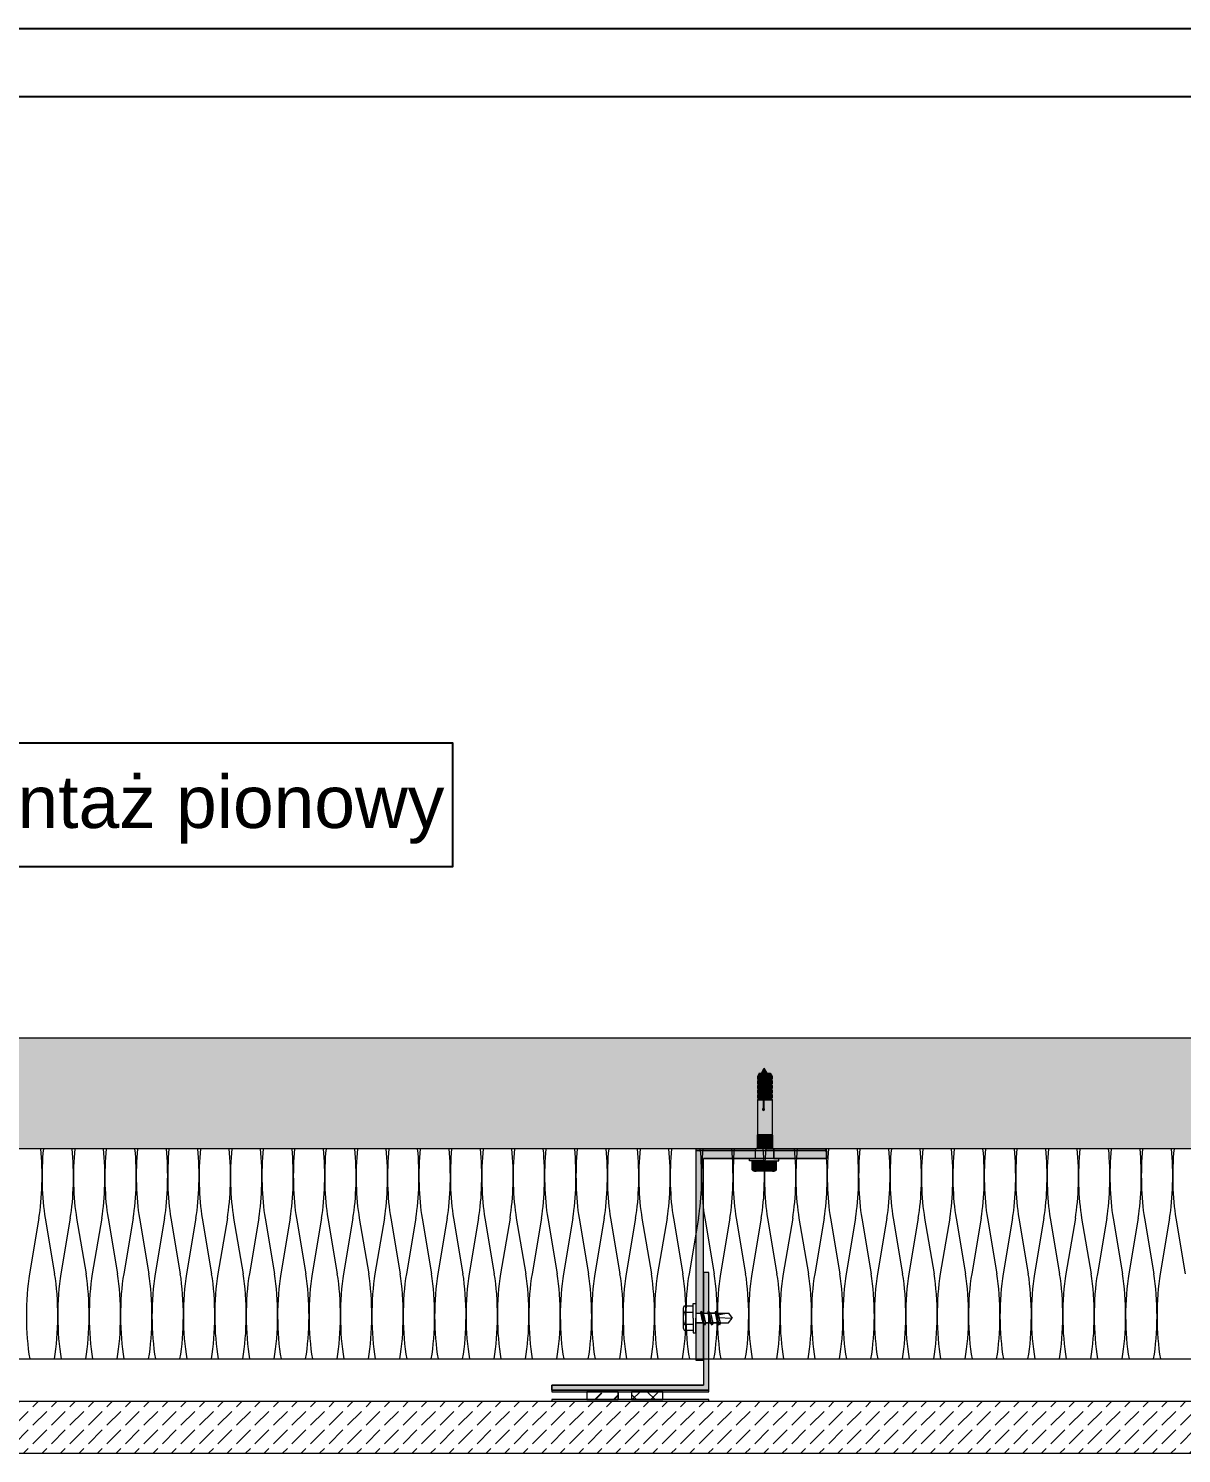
# Model space of a CAD drawing. Extents: x -106882 to -43002, y 22119 to 47619.
# Drawn here: x -69950 to -65544, y 42177 to 47619 of the extents above; entities that cross this region are included whole.
import ezdxf

# ---------------------------------------------------------------- set-up
doc = ezdxf.new("R2010")
doc.units = 0
doc.header["$MEASUREMENT"] = 0
for name, color, linetype, lineweight, true_color in [('2D - Ogólne_Pen_No__2', 7, 'Continuous', 15, 0x7f7f7f), ('2D Drafting - General_Pen_No__141', 7, 'Continuous', 0, 0xe8e8e8), ('2D Drafting - General_Pen_No__2', 7, 'Continuous', 15, 0x7f7f7f), ('2D Drafting - General_Pen_No__5', 7, 'Continuous', 25, 0x40a5ff), ('2D Drafting - General_Pen_No__61', 7, 'Continuous', 20, 0x6a6a6a), ('2D Drafting - General_Pen_No__81', 7, 'Continuous', 20, 0x6a6a6a), ('Annotation - Text_Pen_No__5', 7, 'Continuous', 25, 0x40a5ff)]:
    doc.layers.add(name, color=color, linetype=linetype, lineweight=lineweight, true_color=true_color)
doc.layers.add('2D Drafting - General_Pen_No__101', color=8, linetype='Continuous', lineweight=13)
doc.layers.add('2D Drafting - General_Pen_No__121', color=255, linetype='Continuous', lineweight=0)
doc.styles.add('GENERATED_STYLE_2', font='')
doc.styles.get('GENERATED_STYLE_2').set_extended_font_data('Arial')
pattern_1 = [(45, (0, 0), (-70.71068, 70.71068), [75, -25]), (45, (7e-15, 70.71), (-70.71068, 70.71068), [75, -25])]

# ---------------------------------------------------------------- blocks, each defined once
blk = doc.blocks.new('*X6')
at = {"layer": '2D Drafting - General_Pen_No__61', "linetype": 'Continuous'}
for p, q in [((-69909.8, 43075.7), (-69945.8, 42863.4)), ((-69885.8, 43075.7), (-69849.8, 42863.4)), ((-69789.8, 43075.7), (-69825.8, 42863.4)), ((-69765.8, 43075.7), (-69729.8, 42863.4)), ((-69669.8, 43075.7), (-69705.8, 42863.4)), ((-69645.8, 43075.7), (-69609.8, 42863.4)), ((-69549.8, 43075.7), (-69585.8, 42863.4)), ((-69525.8, 43075.7), (-69489.8, 42863.4)), ((-69429.8, 43075.7), (-69465.8, 42863.4)), ((-69405.8, 43075.7), (-69369.8, 42863.4)), ((-69309.8, 43075.7), (-69345.8, 42863.4)), ((-69285.8, 43075.7), (-69249.8, 42863.4)), ((-69189.8, 43075.7), (-69225.8, 42863.4)), ((-69165.8, 43075.7), (-69129.8, 42863.4)), ((-69069.8, 43075.7), (-69105.8, 42863.4)), ((-69045.8, 43075.7), (-69009.8, 42863.4)), ((-68949.8, 43075.7), (-68985.8, 42863.4)), ((-68925.8, 43075.7), (-68889.8, 42863.4)), ((-68829.8, 43075.7), (-68865.8, 42863.4)), ((-68805.8, 43075.7), (-68769.8, 42863.4)), ((-68709.8, 43075.7), (-68745.8, 42863.4)), ((-68685.8, 43075.7), (-68649.8, 42863.4)), ((-68589.8, 43075.7), (-68625.8, 42863.4)), ((-68565.8, 43075.7), (-68529.8, 42863.4)), ((-68469.8, 43075.7), (-68505.8, 42863.4)), ((-68445.8, 43075.7), (-68409.8, 42863.4)), ((-68349.8, 43075.7), (-68385.8, 42863.4)), ((-68325.8, 43075.7), (-68289.8, 42863.4)), ((-68229.8, 43075.7), (-68265.8, 42863.4)), ((-68205.8, 43075.7), (-68169.8, 42863.4)), ((-68109.8, 43075.7), (-68145.8, 42863.4)), ((-68085.8, 43075.7), (-68049.8, 42863.4)), ((-67989.8, 43075.7), (-68025.8, 42863.4)), ((-67965.8, 43075.7), (-67929.8, 42863.4)), ((-67869.8, 43075.7), (-67905.8, 42863.4)), ((-67845.8, 43075.7), (-67809.8, 42863.4)), ((-67749.8, 43075.7), (-67785.8, 42863.4)), ((-67725.8, 43075.7), (-67689.8, 42863.4)), ((-67629.8, 43075.7), (-67665.8, 42863.4)), ((-67605.8, 43075.7), (-67569.8, 42863.4)), ((-67509.8, 43075.7), (-67545.8, 42863.4)), ((-67485.8, 43075.7), (-67449.8, 42863.4)), ((-67389.8, 43075.7), (-67425.8, 42863.4)), ((-67365.8, 43075.7), (-67329.8, 42863.4)), ((-67269.8, 43075.7), (-67305.8, 42863.4)), ((-67245.8, 43075.7), (-67209.8, 42863.4)), ((-67149.8, 43075.7), (-67185.8, 42863.4)), ((-67125.8, 43075.7), (-67089.8, 42863.4)), ((-67029.8, 43075.7), (-67065.8, 42863.4)), ((-67005.8, 43075.7), (-66969.8, 42863.4)), ((-66909.8, 43075.7), (-66945.8, 42863.4)), ((-66885.8, 43075.7), (-66849.8, 42863.4)), ((-66789.8, 43075.7), (-66825.8, 42863.4)), ((-66765.8, 43075.7), (-66729.8, 42863.4)), ((-66669.8, 43075.7), (-66705.8, 42863.4)), ((-66645.8, 43075.7), (-66609.8, 42863.4)), ((-66549.8, 43075.7), (-66585.8, 42863.4)), ((-66525.8, 43075.7), (-66489.8, 42863.4)), ((-66429.8, 43075.7), (-66465.8, 42863.4)), ((-66405.8, 43075.7), (-66369.8, 42863.4)), ((-66309.8, 43075.7), (-66345.8, 42863.4)), ((-66285.8, 43075.7), (-66249.8, 42863.4)), ((-66189.8, 43075.7), (-66225.8, 42863.4)), ((-66165.8, 43075.7), (-66129.8, 42863.4)), ((-66069.8, 43075.7), (-66105.8, 42863.4)), ((-66045.8, 43075.7), (-66009.8, 42863.4)), ((-65949.8, 43075.7), (-65985.8, 42863.4)), ((-65925.8, 43075.7), (-65889.8, 42863.4)), ((-65829.8, 43075.7), (-65865.8, 42863.4)), ((-65805.8, 43075.7), (-65769.8, 42863.4)), ((-65709.8, 43075.7), (-65745.8, 42863.4)), ((-65685.8, 43075.7), (-65649.8, 42863.4)), ((-65589.8, 43075.7), (-65625.8, 42863.4)), ((-65565.8, 43075.7), (-65529.8, 42863.4))]:
    blk.add_line(p, q, dxfattribs=at)
for centre, start_param, end_param in [((-69957.8, 43235), 4.068888, 5.121655), ((-69837.8, 43235), 1.16153, 2.214297), ((-69837.8, 43235), 4.068888, 5.121655), ((-69717.8, 43235), 1.16153, 2.214297), ((-69717.8, 43235), 4.068888, 5.121655), ((-69597.8, 43235), 1.16153, 2.214297), ((-69597.8, 43235), 4.068888, 5.121655), ((-69477.8, 43235), 1.16153, 2.214297), ((-69477.8, 43235), 4.068888, 5.121655), ((-69357.8, 43235), 1.16153, 2.214297), ((-69357.8, 43235), 4.068888, 5.121655), ((-69237.8, 43235), 1.16153, 2.214297), ((-69237.8, 43235), 4.068888, 5.121655), ((-69117.8, 43235), 1.16153, 2.214297), ((-69117.8, 43235), 4.068888, 5.121655), ((-68997.8, 43235), 1.16153, 2.214297), ((-68997.8, 43235), 4.068888, 5.121655), ((-68877.8, 43235), 1.16153, 2.214297), ((-68877.8, 43235), 4.068888, 5.121655), ((-68757.8, 43235), 1.16153, 2.214297), ((-68757.8, 43235), 4.068888, 5.121655), ((-68637.8, 43235), 1.16153, 2.214297), ((-68637.8, 43235), 4.068888, 5.121655), ((-68517.8, 43235), 1.16153, 2.214297), ((-68517.8, 43235), 4.068888, 5.121655), ((-68397.8, 43235), 1.16153, 2.214297), ((-68397.8, 43235), 4.068888, 5.121655), ((-68277.8, 43235), 1.16153, 2.214297), ((-68277.8, 43235), 4.068888, 5.121655), ((-68157.8, 43235), 1.16153, 2.214297), ((-68157.8, 43235), 4.068888, 5.121655), ((-68037.8, 43235), 1.16153, 2.214297), ((-68037.8, 43235), 4.068888, 5.121655), ((-67917.8, 43235), 1.16153, 2.214297), ((-67917.8, 43235), 4.068888, 5.121655), ((-67797.8, 43235), 1.16153, 2.214297), ((-67797.8, 43235), 4.068888, 5.121655), ((-67677.8, 43235), 1.16153, 2.214297), ((-67677.8, 43235), 4.068888, 5.121655), ((-67557.8, 43235), 1.16153, 2.214297), ((-67557.8, 43235), 4.068888, 5.121655), ((-67437.8, 43235), 1.16153, 2.214297), ((-67437.8, 43235), 4.068888, 5.121655), ((-67317.8, 43235), 1.16153, 2.214297), ((-67317.8, 43235), 4.068888, 5.121655), ((-67197.8, 43235), 1.16153, 2.214297), ((-67197.8, 43235), 4.068888, 5.121655), ((-67077.8, 43235), 1.16153, 2.214297), ((-67077.8, 43235), 4.068888, 5.121655), ((-66957.8, 43235), 1.16153, 2.214297), ((-66957.8, 43235), 4.068888, 5.121655), ((-66837.8, 43235), 1.16153, 2.214297), ((-66837.8, 43235), 4.068888, 5.121655), ((-66717.8, 43235), 1.16153, 2.214297), ((-66717.8, 43235), 4.068888, 5.121655), ((-66597.8, 43235), 1.16153, 2.214297), ((-66597.8, 43235), 4.068888, 5.121655), ((-66477.8, 43235), 1.16153, 2.214297), ((-66477.8, 43235), 4.068888, 5.121655), ((-66357.8, 43235), 1.16153, 2.214297), ((-66357.8, 43235), 4.068888, 5.121655), ((-66237.8, 43235), 1.16153, 2.214297), ((-66237.8, 43235), 4.068888, 5.121655), ((-66117.8, 43235), 1.16153, 2.214297), ((-66117.8, 43235), 4.068888, 5.121655), ((-65997.8, 43235), 1.16153, 2.214297), ((-65997.8, 43235), 4.068888, 5.121655), ((-65877.8, 43235), 1.16153, 2.214297), ((-65877.8, 43235), 4.068888, 5.121655), ((-65757.8, 43235), 1.16153, 2.214297), ((-65757.8, 43235), 4.068888, 5.121655), ((-65637.8, 43235), 1.16153, 2.214297), ((-65637.8, 43235), 4.068888, 5.121655), ((-65517.8, 43235), 1.16153, 2.214297), ((-69897.8, 42704.2), 0.927295, 2.243652), ((-69897.8, 42704.2), 4.039533, 5.35589), ((-69777.8, 42704.2), 0.927295, 2.243652), ((-69777.8, 42704.2), 4.039533, 5.35589), ((-69657.8, 42704.2), 0.927295, 2.243652), ((-69657.8, 42704.2), 4.039533, 5.35589), ((-69537.8, 42704.2), 0.927295, 2.243652), ((-69537.8, 42704.2), 4.039533, 5.35589), ((-69417.8, 42704.2), 0.927295, 2.243652), ((-69417.8, 42704.2), 4.039533, 5.35589), ((-69297.8, 42704.2), 0.927295, 2.243652), ((-69297.8, 42704.2), 4.039533, 5.35589), ((-69177.8, 42704.2), 0.927295, 2.243652), ((-69177.8, 42704.2), 4.039533, 5.35589), ((-69057.8, 42704.2), 0.927295, 2.243652), ((-69057.8, 42704.2), 4.039533, 5.35589), ((-68937.8, 42704.2), 0.927295, 2.243652), ((-68937.8, 42704.2), 4.039533, 5.35589), ((-68817.8, 42704.2), 0.927295, 2.243652), ((-68817.8, 42704.2), 4.039533, 5.35589), ((-68697.8, 42704.2), 0.927295, 2.243652), ((-68697.8, 42704.2), 4.039533, 5.35589), ((-68577.8, 42704.2), 0.927295, 2.243652), ((-68577.8, 42704.2), 4.039533, 5.35589), ((-68457.8, 42704.2), 0.927295, 2.243652), ((-68457.8, 42704.2), 4.039533, 5.35589), ((-68337.8, 42704.2), 0.927295, 2.243652), ((-68337.8, 42704.2), 4.039533, 5.35589), ((-68217.8, 42704.2), 0.927295, 2.243652), ((-68217.8, 42704.2), 4.039533, 5.35589), ((-68097.8, 42704.2), 0.927295, 2.243652), ((-68097.8, 42704.2), 4.039533, 5.35589), ((-67977.8, 42704.2), 0.927295, 2.243652), ((-67977.8, 42704.2), 4.039533, 5.35589), ((-67857.8, 42704.2), 0.927295, 2.243652), ((-67857.8, 42704.2), 4.039533, 5.35589), ((-67737.8, 42704.2), 0.927295, 2.243652), ((-67737.8, 42704.2), 4.039533, 5.35589), ((-67617.8, 42704.2), 0.927295, 2.243652), ((-67617.8, 42704.2), 4.039533, 5.35589), ((-67497.8, 42704.2), 0.927295, 2.243652), ((-67497.8, 42704.2), 4.039533, 5.35589), ((-67377.8, 42704.2), 0.927295, 2.243652), ((-67377.8, 42704.2), 4.039533, 5.35589), ((-67257.8, 42704.2), 0.927295, 2.243652), ((-67257.8, 42704.2), 4.039533, 5.35589), ((-67137.8, 42704.2), 0.927295, 2.243652), ((-67137.8, 42704.2), 4.039533, 5.35589), ((-67017.8, 42704.2), 0.927295, 2.243652), ((-67017.8, 42704.2), 4.039533, 5.35589), ((-66897.8, 42704.2), 0.927295, 2.243652), ((-66897.8, 42704.2), 4.039533, 5.35589), ((-66777.8, 42704.2), 0.927295, 2.243652), ((-66777.8, 42704.2), 4.039533, 5.35589), ((-66657.8, 42704.2), 0.927295, 2.243652), ((-66657.8, 42704.2), 4.039533, 5.35589), ((-66537.8, 42704.2), 0.927295, 2.243652), ((-66537.8, 42704.2), 4.039533, 5.35589), ((-66417.8, 42704.2), 0.927295, 2.243652), ((-66417.8, 42704.2), 4.039533, 5.35589), ((-66297.8, 42704.2), 0.927295, 2.243652), ((-66297.8, 42704.2), 4.039533, 5.35589), ((-66177.8, 42704.2), 0.927295, 2.243652), ((-66177.8, 42704.2), 4.039533, 5.35589), ((-66057.8, 42704.2), 0.927295, 2.243652), ((-66057.8, 42704.2), 4.039533, 5.35589), ((-65937.8, 42704.2), 0.927295, 2.243652), ((-65937.8, 42704.2), 4.039533, 5.35589), ((-65817.8, 42704.2), 0.927295, 2.243652), ((-65817.8, 42704.2), 4.039533, 5.35589), ((-65697.8, 42704.2), 0.927295, 2.243652), ((-65697.8, 42704.2), 4.039533, 5.35589), ((-65577.8, 42704.2), 0.927295, 2.243652)]:
    blk.add_ellipse(centre, major_axis=(0, 265.4), ratio=0.226067, start_param=start_param, end_param=end_param, dxfattribs=at)
blk = doc.blocks.new('Fill_3')
at = {"layer": '2D Drafting - General_Pen_No__2', "linetype": 'Continuous'}
for p, q in [((-55487, 43340.6), (-72519, 43340.6)), ((-72519, 42538.8), (-55487, 42538.8))]:
    blk.add_line(p, q, dxfattribs=at)
at = {"layer": '2D Drafting - General_Pen_No__61', "linetype": 'Continuous'}
blk.add_blockref('*X6', (0, 0), dxfattribs=at)

msp = doc.modelspace()

# ---------------------------------------------------------------- hatches: boundary and pattern name
at = {"layer": '2D Drafting - General_Pen_No__101', "linetype": 'Continuous'}
for points in [[(-67950.38, 42418.76), (-67950.38, 42412.97), (-67350.38, 42412.97), (-67350.38, 42418.76)], [(-67950.38, 42382.97), (-67950.38, 42377.18), (-67350.38, 42377.18), (-67350.38, 42382.97)]]:
    msp.add_hatch(color=256, dxfattribs=at).paths.add_polyline_path(points, flags=0)
at = {"layer": '2D Drafting - General_Pen_No__121', "linetype": 'Continuous'}
for points in [[(-67138.21, 43648.36), (-67127.4, 43629.63), (-67149.02, 43629.63)], [(-67141.58, 43629.63), (-67148.73, 43617.25), (-67164.64, 43617.25), (-67157.49, 43629.63)], [(-67148.73, 43606.89), (-67164.64, 43606.89), (-67164.64, 43617.25), (-67148.73, 43617.25)], [(-67161.68, 43606.89), (-67148.73, 43606.89), (-67142.99, 43599.45), (-67164.64, 43599.45), (-67161.68, 43603.2)], [(-67164.64, 43599.45), (-67142.99, 43599.45), (-67142.99, 43589.1), (-67164.64, 43589.1)], [(-67161.68, 43589.1), (-67142.99, 43589.1), (-67148.73, 43581.66), (-67164.64, 43581.66), (-67161.68, 43585.4)], [(-67138.63, 43629.63), (-67145.77, 43617.25), (-67148.73, 43617.25), (-67141.58, 43629.63)], [(-67148.73, 43606.89), (-67148.73, 43617.25), (-67145.77, 43617.25), (-67145.77, 43606.89)], [(-67142.99, 43599.45), (-67148.73, 43606.89), (-67145.77, 43606.89), (-67140.03, 43599.45)], [(-67140.03, 43589.1), (-67145.77, 43581.66), (-67148.73, 43581.66), (-67142.99, 43589.1)], [(-67115.44, 43629.63), (-67108.29, 43617.25), (-67145.77, 43617.25), (-67138.63, 43629.63)], [(-67108.29, 43606.89), (-67145.77, 43606.89), (-67145.77, 43617.25), (-67108.29, 43617.25)], [(-67111.25, 43606.89), (-67111.25, 43603.2), (-67108.29, 43599.45), (-67140.03, 43599.45), (-67145.77, 43606.89)], [(-67111.25, 43589.1), (-67111.25, 43585.4), (-67108.29, 43581.66), (-67145.77, 43581.66), (-67140.03, 43589.1)], [(-67142.99, 43589.1), (-67142.99, 43599.45), (-67140.03, 43599.45), (-67140.03, 43589.1)], [(-67108.29, 43599.45), (-67108.29, 43589.1), (-67140.03, 43589.1), (-67140.03, 43599.45)], [(-67164.64, 43581.66), (-67148.73, 43581.66), (-67148.73, 43571.3), (-67164.64, 43571.3)], [(-67142.99, 43563.86), (-67164.64, 43563.86), (-67161.68, 43567.6), (-67161.68, 43571.3), (-67148.73, 43571.3)], [(-67164.64, 43563.86), (-67142.99, 43563.86), (-67142.99, 43553.5), (-67164.64, 43553.5)], [(-67161.68, 43553.5), (-67142.99, 43553.5), (-67148.73, 43546.06), (-67164.64, 43546.06), (-67161.68, 43549.81)], [(-67164.64, 43546.06), (-67148.73, 43546.06), (-67148.73, 43535.71), (-67164.64, 43535.71)], [(-67161.68, 43535.71), (-67148.73, 43535.71), (-67142.99, 43528.27), (-67164.64, 43528.27), (-67161.68, 43532.01)], [(-67145.77, 43581.66), (-67145.77, 43571.3), (-67148.73, 43571.3), (-67148.73, 43581.66)], [(-67145.77, 43571.3), (-67140.03, 43563.86), (-67142.99, 43563.86), (-67148.73, 43571.3)], [(-67140.03, 43553.5), (-67145.77, 43546.06), (-67148.73, 43546.06), (-67142.99, 43553.5)], [(-67148.73, 43535.71), (-67148.73, 43546.06), (-67145.77, 43546.06), (-67145.77, 43535.71)], [(-67142.99, 43528.27), (-67148.73, 43535.71), (-67145.77, 43535.71), (-67140.03, 43528.27)], [(-67108.29, 43581.66), (-67108.29, 43571.3), (-67145.77, 43571.3), (-67145.77, 43581.66)], [(-67111.25, 43571.3), (-67111.25, 43567.6), (-67108.29, 43563.86), (-67140.03, 43563.86), (-67145.77, 43571.3)], [(-67111.25, 43553.5), (-67111.25, 43549.81), (-67108.29, 43546.06), (-67145.77, 43546.06), (-67140.03, 43553.5)], [(-67108.29, 43535.71), (-67145.77, 43535.71), (-67145.77, 43546.06), (-67108.29, 43546.06)], [(-67111.25, 43535.71), (-67111.25, 43532.01), (-67108.29, 43528.27), (-67140.03, 43528.27), (-67145.77, 43535.71)], [(-67142.99, 43553.5), (-67142.99, 43563.86), (-67140.03, 43563.86), (-67140.03, 43553.5)], [(-67108.29, 43553.5), (-67140.03, 43553.5), (-67140.03, 43563.86), (-67108.29, 43563.86)], [(-67108.29, 43393.85), (-67164.64, 43393.85), (-67164.64, 43528.27), (-67142.99, 43528.27), (-67142.99, 43494.96, 5.4750432), (-67140.03, 43494.96), (-67140.03, 43528.27), (-67108.29, 43528.27)], [(-67140.03, 43528.27), (-67140.03, 43494.96, -5.4750432), (-67142.99, 43494.96), (-67142.99, 43528.27)], [(-67107.04, 43392.6), (-67165.89, 43392.6), (-67164.64, 43393.85), (-67108.29, 43393.85)], [(-67107.04, 43342.86), (-67165.89, 43342.86), (-67165.89, 43392.6), (-67107.04, 43392.6)], [(-67101.73, 43337.27), (-67171.3, 43337.27), (-67171.3, 43337.45), (-67165.89, 43342.86), (-67107.14, 43342.86), (-67101.73, 43337.45)], [(-67101.73, 43333.76), (-67134.43, 43333.76), (-67171.3, 43333.76), (-67171.3, 43337.27), (-67101.73, 43337.27)], [(-67101.63, 43303.76), (-67138.31, 43303.76), (-67171.3, 43303.76), (-67171.3, 43333.76), (-67135.38, 43333.76), (-67101.63, 43333.76)], [(-67101.63, 43333.76), (-67101.63, 43303.76), (-67138.31, 43303.76), (-67171.3, 43303.76), (-67171.3, 43333.76), (-67134.43, 43333.76)], [(-67138.31, 43303.76), (-67082.39, 43303.76), (-67082.39, 43294.44), (-67138.31, 43294.44), (-67194.23, 43294.44), (-67194.23, 43303.76)], [(-67161.22, 43294.44), (-67161.22, 43260.27, -0.4195601), (-67184.52, 43260.27), (-67184.52, 43294.44)], [(-67115.4, 43294.44), (-67115.4, 43260.27, -0.092424), (-67138.31, 43255.99, -0.092424), (-67161.22, 43260.27), (-67161.22, 43294.44), (-67138.31, 43294.44)], [(-67092.1, 43294.44), (-67092.1, 43260.27, -0.4195601), (-67115.4, 43260.27), (-67115.4, 43294.44)], [(-67138.31, 43255.99, 0.092424), (-67115.4, 43260.27, 0.201281), (-67103.75, 43255.38), (-67172.87, 43255.38, 0.201281), (-67161.22, 43260.27, 0.092424)]]:
    msp.add_hatch(color=256, dxfattribs=at).paths.add_polyline_path(points, flags=0)
at = {"layer": '2D Drafting - General_Pen_No__141', "linetype": 'Continuous'}
for points in [[(-67370.38, 42712.88), (-67370.38, 43303.76), (-67194.23, 43303.76), (-67171.3, 43303.76), (-67171.3, 43333.76), (-67400.38, 43333.76), (-67400.38, 42750.16), (-67400.38, 42712.88), (-67381.85, 42712.88), (-67379.65, 42721.08), (-67371.45, 42712.88)], [(-67370.38, 42712.88), (-67370.38, 43303.76), (-67194.23, 43303.76), (-67171.3, 43303.76), (-67171.3, 43333.76), (-67400.38, 43333.76), (-67400.38, 42750.16), (-67400.38, 42712.88), (-67381.85, 42712.88), (-67379.65, 42721.08), (-67371.45, 42712.88)], [(-66900.38, 43333.76), (-67101.63, 43333.76), (-67101.63, 43303.76), (-66900.38, 43303.76)], [(-67350.38, 42868.76), (-67370.38, 42868.76), (-67370.38, 42712.88), (-67354.01, 42712.88), (-67351.81, 42721.08), (-67350.38, 42719.65)], [(-67350.38, 42418.76), (-67350.38, 42675.6), (-67361.46, 42675.6), (-67365.27, 42667.4), (-67370.38, 42673.76), (-67370.38, 42533.76), (-67370.38, 42438.76), (-67950.38, 42438.76), (-67950.38, 42418.76)], [(-67400.38, 42533.76), (-67370.38, 42533.76), (-67370.38, 42673.76), (-67371.86, 42675.6), (-67400.38, 42675.6), (-67400.38, 42638.32)]]:
    msp.add_hatch(color=256, dxfattribs=at).paths.add_polyline_path(points, flags=0)
at = {"layer": '2D Drafting - General_Pen_No__2', "linetype": 'Continuous'}
h = msp.add_hatch(dxfattribs=at)
h.set_pattern_fill('Grid_5x5_Diagonal', color=256, style=0, pattern_type=2)
h.set_pattern_definition([(45, (0, 0), (-35.35534, 35.35534), []), (135, (0, 0), (35.35534, 35.35534), [])])
h.paths.add_polyline_path([(-67646.04, 42412.97), (-67646.04, 42382.97), (-67526.04, 42382.97), (-67526.04, 42412.97)], flags=0)
at = {"layer": '2D Drafting - General_Pen_No__5', "linetype": 'Continuous'}
h = msp.add_hatch(dxfattribs=at)
h.set_pattern_fill('Beton', color=256, style=0, pattern_type=2)
h.set_pattern_definition(pattern_1)
h.paths.add_polyline_path([(-67816.04, 42412.97), (-67816.04, 42382.97), (-67696.04, 42382.97), (-67696.04, 42412.97)], flags=0)
at = {"layer": '2D Drafting - General_Pen_No__81', "linetype": 'Continuous'}
h = msp.add_hatch(dxfattribs=at)
h.set_pattern_fill('Solid___Dashed', color=256, style=0, pattern_type=2)
h.set_pattern_definition([(45, (0, 0), (-70.71068, 70.71068), []), (45, (-35.36, 35.36), (-70.71068, 70.71068), [75, -25])])
h.paths.add_polyline_path([(-72518.98, 43340.6), (-72518.98, 43764.66), (-55487.01, 43764.66), (-55487.01, 43340.6), (-67629.31, 43340.6), (-67733.45, 43340.6), (-68283.74, 43340.6), (-68381.09, 43340.6)], flags=0)
msp.add_hatch(color=256, dxfattribs=at).paths.add_polyline_path([(-66900.38, 43333.76), (-66900.38, 43340.6), (-67400.38, 43340.6), (-67400.38, 43333.76)], flags=0)
h = msp.add_hatch(dxfattribs=at)
h.set_pattern_fill('Beton', color=256, style=0, pattern_type=2)
h.set_pattern_definition(pattern_1)
h.paths.add_polyline_path([(-70635.38, 42177.18), (-70635.38, 42377.18), (-64665.38, 42377.18), (-64665.38, 42177.18)], flags=0)

# ---------------------------------------------------------------- linework, layer by layer
at = {"layer": '2D - Ogólne_Pen_No__2', "linetype": 'Continuous'}
for p, q in [((-67149.02, 43629.63), (-67138.21, 43648.36)), ((-67127.4, 43629.63), (-67138.21, 43648.36)), ((-67157.49, 43629.63), (-67164.64, 43617.25)), ((-67164.64, 43617.25), (-67108.29, 43617.25)), ((-67164.64, 43617.25), (-67164.64, 43606.89)), ((-67164.64, 43606.89), (-67108.29, 43606.89)), ((-67161.68, 43603.2), (-67164.64, 43599.45)), ((-67164.64, 43599.45), (-67108.29, 43599.45)), ((-67164.64, 43599.45), (-67164.64, 43589.1)), ((-67164.64, 43589.1), (-67108.29, 43589.1)), ((-67164.64, 43589.1), (-67161.68, 43589.1)), ((-67161.68, 43606.89), (-67161.68, 43603.2)), ((-67161.68, 43589.1), (-67161.68, 43585.4)), ((-67157.49, 43629.63), (-67115.44, 43629.63)), ((-67141.58, 43629.63), (-67148.73, 43617.25)), ((-67148.73, 43617.25), (-67148.73, 43606.89)), ((-67148.73, 43606.89), (-67142.99, 43599.45)), ((-67142.99, 43589.1), (-67148.73, 43581.66)), ((-67138.63, 43629.63), (-67145.77, 43617.25)), ((-67145.77, 43617.25), (-67145.77, 43606.89)), ((-67145.77, 43606.89), (-67140.03, 43599.45)), ((-67140.03, 43589.1), (-67145.77, 43581.66)), ((-67142.99, 43599.45), (-67142.99, 43589.1)), ((-67140.03, 43599.45), (-67140.03, 43589.1)), ((-67115.44, 43629.63), (-67108.29, 43617.25)), ((-67111.25, 43606.89), (-67111.25, 43603.2)), ((-67111.25, 43603.2), (-67108.29, 43599.45)), ((-67108.29, 43589.1), (-67111.25, 43589.1)), ((-67111.25, 43589.1), (-67111.25, 43585.4)), ((-67108.29, 43617.25), (-67108.29, 43606.89)), ((-67108.29, 43599.45), (-67108.29, 43589.1)), ((-67161.68, 43585.4), (-67164.64, 43581.66)), ((-67164.64, 43581.66), (-67108.29, 43581.66)), ((-67164.64, 43581.66), (-67164.64, 43571.3)), ((-67164.64, 43571.3), (-67108.29, 43571.3)), ((-67164.64, 43571.3), (-67161.68, 43571.3)), ((-67161.68, 43567.6), (-67164.64, 43563.86)), ((-67164.64, 43563.86), (-67108.29, 43563.86)), ((-67164.64, 43563.86), (-67164.64, 43553.5)), ((-67164.64, 43553.5), (-67108.29, 43553.5)), ((-67164.64, 43553.5), (-67161.68, 43553.5)), ((-67161.68, 43549.81), (-67164.64, 43546.06)), ((-67164.64, 43546.06), (-67108.29, 43546.06)), ((-67164.64, 43546.06), (-67164.64, 43535.71)), ((-67164.64, 43535.71), (-67108.29, 43535.71)), ((-67164.64, 43535.71), (-67161.68, 43535.71)), ((-67161.68, 43571.3), (-67161.68, 43567.6)), ((-67161.68, 43553.5), (-67161.68, 43549.81)), ((-67161.68, 43535.71), (-67161.68, 43532.01)), ((-67148.73, 43581.66), (-67148.73, 43571.3)), ((-67148.73, 43571.3), (-67142.99, 43563.86)), ((-67142.99, 43553.5), (-67148.73, 43546.06)), ((-67148.73, 43546.06), (-67148.73, 43535.71)), ((-67148.73, 43535.71), (-67142.99, 43528.27)), ((-67145.77, 43581.66), (-67145.77, 43571.3)), ((-67145.77, 43571.3), (-67140.03, 43563.86)), ((-67140.03, 43553.5), (-67145.77, 43546.06)), ((-67145.77, 43546.06), (-67145.77, 43535.71)), ((-67145.77, 43535.71), (-67140.03, 43528.27)), ((-67142.99, 43563.86), (-67142.99, 43553.5)), ((-67140.03, 43563.86), (-67140.03, 43553.5)), ((-67111.25, 43585.4), (-67108.29, 43581.66)), ((-67108.29, 43571.3), (-67111.25, 43571.3)), ((-67111.25, 43571.3), (-67111.25, 43567.6)), ((-67111.25, 43567.6), (-67108.29, 43563.86)), ((-67108.29, 43553.5), (-67111.25, 43553.5)), ((-67111.25, 43553.5), (-67111.25, 43549.81)), ((-67111.25, 43549.81), (-67108.29, 43546.06)), ((-67111.25, 43535.71), (-67111.25, 43532.01)), ((-67108.29, 43535.71), (-67111.25, 43535.71)), ((-67108.29, 43581.66), (-67108.29, 43571.3)), ((-67108.29, 43563.86), (-67108.29, 43553.5)), ((-67108.29, 43546.06), (-67108.29, 43535.71)), ((-67161.68, 43532.01), (-67164.64, 43528.27)), ((-67164.64, 43528.27), (-67108.29, 43528.27)), ((-67164.64, 43528.27), (-67164.64, 43393.85)), ((-67142.99, 43528.27), (-67142.99, 43494.96)), ((-67140.03, 43528.27), (-67140.03, 43494.96)), ((-67111.25, 43532.01), (-67108.29, 43528.27)), ((-67108.29, 43528.27), (-67108.29, 43393.85)), ((-67164.64, 43393.85), (-67165.89, 43392.6)), ((-67165.89, 43392.6), (-67107.04, 43392.6)), ((-67165.89, 43392.6), (-67165.89, 43342.86)), ((-67108.29, 43393.85), (-67164.64, 43393.85)), ((-67108.29, 43393.85), (-67107.04, 43392.6)), ((-67107.04, 43392.6), (-67107.04, 43342.86)), ((-67165.89, 43342.86), (-67171.3, 43337.45)), ((-67171.3, 43337.45), (-67171.3, 43333.76)), ((-67171.3, 43333.76), (-67134.43, 43333.76)), ((-67165.89, 43342.86), (-67107.04, 43342.86)), ((-67101.73, 43333.76), (-67135.48, 43333.76)), ((-67101.63, 43333.76), (-67135.38, 43333.76)), ((-67107.14, 43342.86), (-67101.73, 43337.45)), ((-67107.04, 43342.86), (-67101.63, 43337.45)), ((-67101.73, 43337.45), (-67101.73, 43333.76)), ((-67101.63, 43337.45), (-67101.63, 43333.76)), ((-67101.73, 43303.76), (-67135.48, 43303.76)), ((-67101.73, 43307.45), (-67101.73, 43303.76))]:
    msp.add_line(p, q, dxfattribs=at)
msp.add_arc((-67141.51, 43491.04), 4.18, 110.70161, 69.29839, dxfattribs=at)
at = {"layer": '2D Drafting - General_Pen_No__2', "linetype": 'Continuous'}
for p, q in [((-67400.38, 43333.76), (-67400.38, 42533.76)), ((-67400.38, 43333.76), (-66900.38, 43333.76)), ((-67171.3, 43303.76), (-67171.3, 43333.76)), ((-67101.63, 43303.76), (-67101.63, 43333.76)), ((-66900.38, 43333.76), (-66900.38, 43303.76)), ((-67370.38, 42533.76), (-67370.38, 43303.76)), ((-66900.38, 43303.76), (-67370.38, 43303.76)), ((-67194.23, 43303.76), (-67138.31, 43303.76)), ((-67194.23, 43294.44), (-67194.23, 43303.76)), ((-67138.31, 43294.44), (-67194.23, 43294.44)), ((-67184.52, 43260.27), (-67184.52, 43294.44)), ((-67161.22, 43260.27), (-67161.22, 43294.44)), ((-67082.39, 43303.76), (-67138.31, 43303.76)), ((-67138.31, 43294.44), (-67082.39, 43294.44)), ((-67115.4, 43260.27), (-67115.4, 43294.44)), ((-67092.1, 43260.27), (-67092.1, 43294.44)), ((-67082.39, 43294.44), (-67082.39, 43303.76)), ((-67103.75, 43255.38), (-67172.87, 43255.38)), ((-67350.38, 42868.76), (-67370.38, 42868.76)), ((-67370.38, 42868.76), (-67370.38, 42438.76)), ((-67350.38, 42418.76), (-67350.38, 42868.76)), ((-67448.76, 42728.8), (-67448.76, 42659.68)), ((-67443.87, 42740.45), (-67409.7, 42740.45)), ((-67409.7, 42750.16), (-67400.38, 42750.16)), ((-67409.7, 42694.24), (-67409.7, 42750.16)), ((-67400.38, 42750.16), (-67400.38, 42694.24)), ((-67381.85, 42712.88), (-67379.65, 42721.08)), ((-67379.65, 42721.08), (-67372.46, 42694.24)), ((-67379.65, 42721.08), (-67371.45, 42712.88)), ((-67354.01, 42712.88), (-67351.81, 42721.08)), ((-67354.01, 42712.88), (-67351.81, 42721.08)), ((-67351.81, 42721.08), (-67344.62, 42694.24)), ((-67351.81, 42721.08), (-67343.61, 42712.88)), ((-67351.81, 42721.08), (-67344.62, 42694.24)), ((-67351.81, 42721.08), (-67343.61, 42712.88)), ((-67326.17, 42712.88), (-67323.97, 42721.08)), ((-67323.97, 42721.08), (-67316.78, 42694.24)), ((-67323.97, 42721.08), (-67315.77, 42712.88)), ((-67443.87, 42717.15), (-67409.7, 42717.15)), ((-67443.87, 42671.33), (-67409.7, 42671.33)), ((-67409.7, 42694.24), (-67409.7, 42638.32)), ((-67400.38, 42712.88), (-67381.85, 42712.88)), ((-67400.38, 42638.32), (-67400.38, 42694.24)), ((-67400.38, 42675.6), (-67371.86, 42675.6)), ((-67381.85, 42712.88), (-67376.85, 42694.24)), ((-67371.86, 42675.6), (-67376.85, 42694.24)), ((-67365.27, 42667.4), (-67372.46, 42694.24)), ((-67365.27, 42667.4), (-67371.86, 42675.6)), ((-67371.45, 42712.88), (-67354.01, 42712.88)), ((-67371.45, 42712.88), (-67366.46, 42694.24)), ((-67361.46, 42675.6), (-67366.46, 42694.24)), ((-67361.46, 42675.6), (-67365.27, 42667.4)), ((-67361.46, 42675.6), (-67344.02, 42675.6)), ((-67315.77, 42712.88), (-67354.01, 42712.88)), ((-67354.01, 42712.88), (-67349.01, 42694.24)), ((-67354.01, 42712.88), (-67349.01, 42694.24)), ((-67344.02, 42675.6), (-67349.01, 42694.24)), ((-67344.02, 42675.6), (-67349.01, 42694.24)), ((-67337.43, 42667.4), (-67344.62, 42694.24)), ((-67337.43, 42667.4), (-67344.62, 42694.24)), ((-67337.43, 42667.4), (-67344.02, 42675.6)), ((-67337.43, 42667.4), (-67344.02, 42675.6)), ((-67305.78, 42675.6), (-67344.02, 42675.6)), ((-67343.61, 42712.88), (-67275.1, 42712.88)), ((-67343.61, 42712.88), (-67326.17, 42712.88)), ((-67343.61, 42712.88), (-67338.61, 42694.24)), ((-67343.61, 42712.88), (-67338.61, 42694.24)), ((-67333.62, 42675.6), (-67338.61, 42694.24)), ((-67333.62, 42675.6), (-67338.61, 42694.24)), ((-67333.62, 42675.6), (-67337.43, 42667.4)), ((-67333.62, 42675.6), (-67337.43, 42667.4)), ((-67333.62, 42675.6), (-67275.1, 42675.6)), ((-67333.62, 42675.6), (-67316.18, 42675.6)), ((-67326.17, 42712.88), (-67321.17, 42694.24)), ((-67316.18, 42675.6), (-67321.17, 42694.24)), ((-67317.15, 42704.87), (-67320.93, 42698.67)), ((-67320.93, 42698.67), (-67316.07, 42695.97)), ((-67275.1, 42712.88), (-67317.15, 42704.87)), ((-67309.58, 42667.4), (-67316.78, 42694.24)), ((-67309.58, 42667.4), (-67316.18, 42675.6)), ((-67316.07, 42695.97), (-67261.12, 42694.24)), ((-67315.77, 42712.88), (-67310.77, 42694.24)), ((-67305.78, 42675.6), (-67310.77, 42694.24)), ((-67305.78, 42675.6), (-67309.58, 42667.4)), ((-67275.1, 42712.88), (-67261.12, 42694.24)), ((-67275.1, 42675.6), (-67261.12, 42694.24)), ((-67443.87, 42648.03), (-67409.7, 42648.03)), ((-67409.7, 42638.32), (-67400.38, 42638.32)), ((-67400.38, 42533.76), (-67370.38, 42533.76)), ((-67950.38, 42418.76), (-67950.38, 42438.76)), ((-67950.38, 42438.76), (-67370.38, 42438.76)), ((-67950.38, 42418.76), (-67350.38, 42418.76)), ((-67696.04, 42412.97), (-67816.04, 42412.97)), ((-67816.04, 42412.97), (-67816.04, 42382.97)), ((-67696.04, 42412.97), (-67696.04, 42382.97)), ((-67816.04, 42382.97), (-67696.04, 42382.97))]:
    msp.add_line(p, q, dxfattribs=at)
at = {"layer": '2D Drafting - General_Pen_No__2', "linetype": 'Continuous', "flags": 128}
for points in [[(-72518.98, 43340.6), (-72518.98, 43764.66), (-55487.01, 43764.66), (-55487.01, 43340.6), (-67629.31, 43340.6), (-67733.45, 43340.6), (-68283.74, 43340.6), (-68381.09, 43340.6)], [(-66900.38, 43333.76), (-66900.38, 43340.6), (-67400.38, 43340.6), (-67400.38, 43333.76)], [(-67370.38, 42712.88), (-67370.38, 43303.76), (-67194.23, 43303.76), (-67171.3, 43303.76), (-67171.3, 43333.76), (-67400.38, 43333.76), (-67400.38, 42750.16), (-67400.38, 42712.88), (-67381.85, 42712.88), (-67379.65, 42721.08), (-67371.45, 42712.88)], [(-67370.38, 42712.88), (-67370.38, 43303.76), (-67194.23, 43303.76), (-67171.3, 43303.76), (-67171.3, 43333.76), (-67400.38, 43333.76), (-67400.38, 42750.16), (-67400.38, 42712.88), (-67381.85, 42712.88), (-67379.65, 42721.08), (-67371.45, 42712.88)], [(-66900.38, 43333.76), (-67101.63, 43333.76), (-67101.63, 43303.76), (-66900.38, 43303.76)], [(-67350.38, 42868.76), (-67370.38, 42868.76), (-67370.38, 42712.88), (-67354.01, 42712.88), (-67351.81, 42721.08), (-67350.38, 42719.65)], [(-67350.38, 42418.76), (-67350.38, 42675.6), (-67361.46, 42675.6), (-67365.27, 42667.4), (-67370.38, 42673.76), (-67370.38, 42533.76), (-67370.38, 42438.76), (-67950.38, 42438.76), (-67950.38, 42418.76)], [(-67400.38, 42533.76), (-67370.38, 42533.76), (-67370.38, 42673.76), (-67371.86, 42675.6), (-67400.38, 42675.6), (-67400.38, 42638.32)], [(-67950.38, 42418.76), (-67950.38, 42412.97), (-67350.38, 42412.97), (-67350.38, 42418.76)], [(-67816.04, 42412.97), (-67816.04, 42382.97), (-67696.04, 42382.97), (-67696.04, 42412.97)], [(-67646.04, 42412.97), (-67646.04, 42382.97), (-67526.04, 42382.97), (-67526.04, 42412.97)], [(-70635.38, 42177.18), (-70635.38, 42377.18), (-64665.38, 42377.18), (-64665.38, 42177.18)], [(-67950.38, 42382.97), (-67950.38, 42377.18), (-67350.38, 42377.18), (-67350.38, 42382.97)]]:
    msp.add_lwpolyline(points, close=True, dxfattribs=at)
at = {"layer": '2D Drafting - General_Pen_No__2', "linetype": 'Continuous'}
for centre, radius, start, end in [((-67172.87, 43271.7), 16.33, 224.47805, 315.52195), ((-67138.31, 43319.57), 63.58, 248.87798, 270), ((-67138.31, 43319.57), 63.58, 270, 291.12202), ((-67103.75, 43271.7), 16.33, 224.47805, 315.52195), ((-67432.43, 42728.8), 16.33, 134.47805, 225.52195), ((-67432.43, 42659.68), 16.33, 134.47805, 225.52195), ((-67384.57, 42694.24), 63.58, 158.87798, 180), ((-67384.57, 42694.24), 63.58, 180, 201.12202)]:
    msp.add_arc(centre, radius, start, end, dxfattribs=at)
at = {"layer": '2D Drafting - General_Pen_No__5', "linetype": 'Continuous'}
for p, q in [((-98337.23, 47618.89), (-43002.35, 47618.89)), ((-98077.59, 47359.25), (-43261.99, 47359.25))]:
    msp.add_line(p, q, dxfattribs=at)
at = {"layer": 'Annotation - Text_Pen_No__5', "linetype": 'Continuous', "flags": 128}
msp.add_lwpolyline([(-72521.93, 44891.56), (-68329.93, 44891.56), (-68329.93, 44417.27), (-72521.93, 44417.27)], close=True, dxfattribs=at)

# ---------------------------------------------------------------- block references
at = {"layer": '2D Drafting - General_Pen_No__61', "linetype": 'Continuous'}
msp.add_blockref('Fill_3', (0, 0), dxfattribs=at)

# ---------------------------------------------------------------- texts
at = {"layer": 'Annotation - Text_Pen_No__5', "linetype": 'Continuous', "insert": (-70425.93, 44765.84), "char_height": 200, "attachment_point": 2, "style": 'GENERATED_STYLE_2'}
msp.add_mtext('{widok z przodu - montaż pionowy}', dxfattribs=at)

doc.saveas('drawing.dxf')
